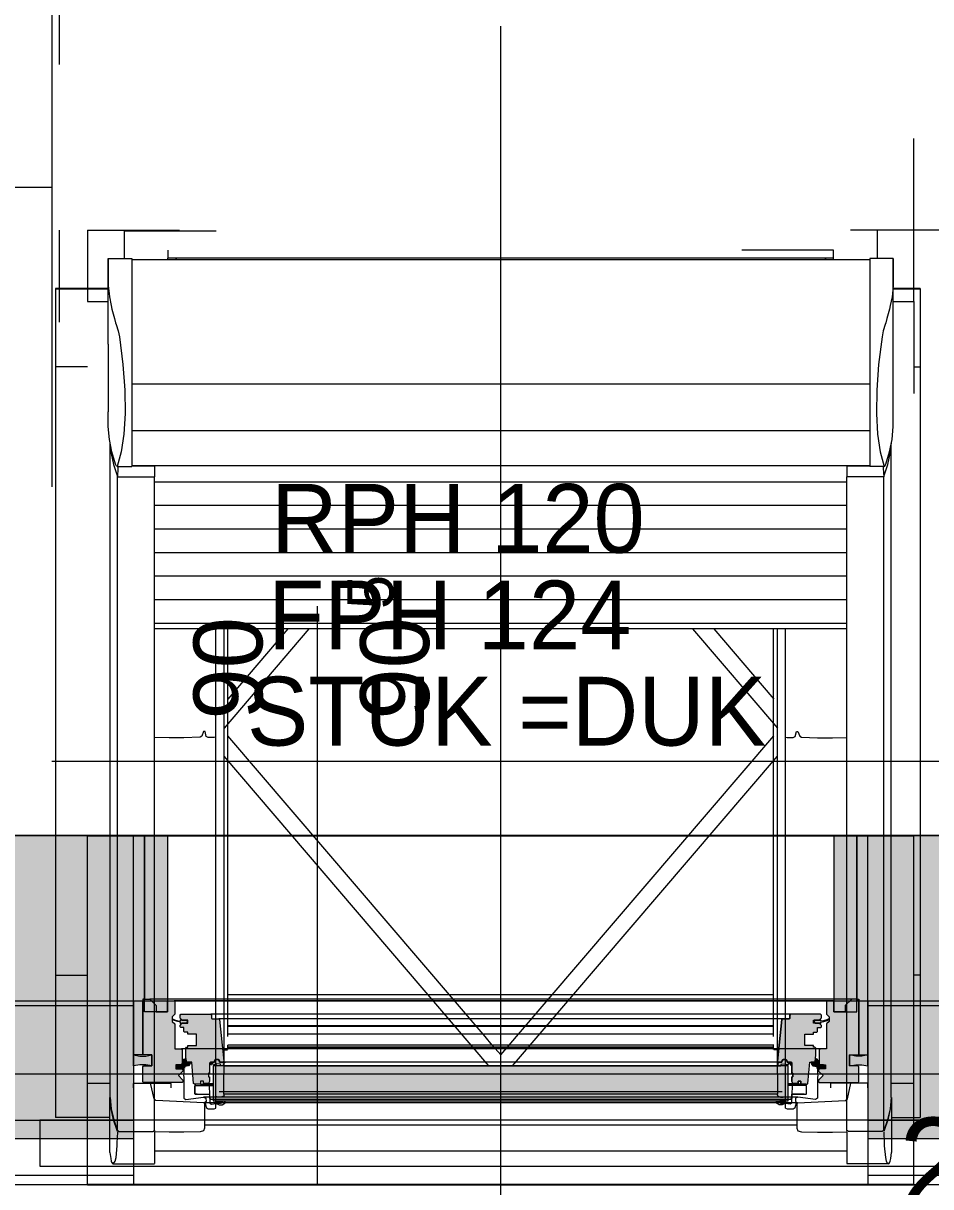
# Model space of a CAD drawing. Header units: metres. Extents: x -4 to 206, y -18 to 45.
# Drawn here: x 38.215 to 39.203, y -11.586 to -10.319 of the extents above; entities that cross this region are included whole.
import ezdxf

# ---------------------------------------------------------------- set-up
doc = ezdxf.new("R2010")
doc.units = ezdxf.units.M
doc.header["$MEASUREMENT"] = 0
for name, pattern in [('Schnittlinie', [0.006, 0.003, -0.0015, 0, -0.0015]), ('Strichlinie eng', [0.002, 0.0015, -0.0005]), ('UNSICHTBAR', [0.4, 0, -0.4])]:
    doc.linetypes.add(name, pattern=pattern)
for name, color, linetype in [('2._1.DG PP STG2_5_110 Wand Aussen', 7, 'Continuous'), ('2._1.DG PP STG2_5_210 Decke', 7, 'Continuous'), ('2._1.DG PP STG2_5_220 Bodenaufbau', 7, 'Continuous'), ('2._1.DG PP STG2_5_220 Bodenaufbau - Außen_ Gefälle', 7, 'Continuous'), ('2._1.DG PP STG2_5_221 Bodenaufbau - Abdichtung', 7, 'Continuous'), ('2._1.DG PP STG2_5_310 Dachkonstruktion massiv', 7, 'Continuous'), ('2._1.DG PP STG2_5_320 Dachstuhl', 7, 'Continuous'), ('2._1.DG PP STG2_5_325 Dachfenster', 7, 'Continuous'), ('2._1.DG PP STG2_5_950 Polierplan Bemaßung', 7, 'Continuous')]:
    doc.layers.add(name, color=color, linetype=linetype)
doc.styles.add('ERSTELLTER_STIL_2', font='')
doc.styles.get('ERSTELLTER_STIL_2').set_extended_font_data('Eurostile')

msp = doc.modelspace()

# ---------------------------------------------------------------- hatches: boundary and pattern name
at = {"layer": '2._1.DG PP STG2_5_110 Wand Aussen', "linetype": 'Continuous', "lineweight": 13, "true_color": 0x3f7f02}
for points in [[(37.465, -11.3837), (38.285, -11.3837), (38.285, -11.2037), (37.465, -11.2037)], [(39.185, -11.2037), (39.185, -11.3837), (40.585, -11.3837), (40.585, -11.2037)]]:
    msp.add_hatch(color=76, dxfattribs=at).paths.add_polyline_path(points)
at = {"layer": '2._1.DG PP STG2_5_110 Wand Aussen', "linetype": 'Continuous', "lineweight": 0, "true_color": 0x373737}
for points in [[(37.465, -11.3887), (38.285, -11.3887), (38.285, -11.3837), (37.465, -11.3837)], [(39.185, -11.3887), (40.585, -11.3887), (40.585, -11.3837), (39.185, -11.3837)]]:
    msp.add_hatch(color=250, dxfattribs=at).paths.add_polyline_path(points)
at = {"layer": '2._1.DG PP STG2_5_110 Wand Aussen', "linetype": 'Continuous', "lineweight": 13, "true_color": 0xff6400}
for points in [[(37.465, -11.3887), (37.465, -11.5137), (38.285, -11.5137), (38.285, -11.3887)], [(39.185, -11.5137), (40.585, -11.5137), (40.585, -11.3887), (39.185, -11.3887)], [(37.465, -11.5137), (37.465, -11.5337), (38.285, -11.5337), (38.285, -11.5137)], [(39.185, -11.5337), (40.585, -11.5337), (40.585, -11.5137), (39.185, -11.5137)]]:
    msp.add_hatch(color=30, dxfattribs=at).paths.add_polyline_path(points)
at = {"layer": '2._1.DG PP STG2_5_325 Dachfenster', "linetype": 'Continuous', "lineweight": 13, "true_color": 0x3f7f02}
for points in [[(38.285, -11.3837), (38.335, -11.3837), (38.335, -11.2037), (38.285, -11.2037)], [(39.135, -11.3837), (39.185, -11.3837), (39.185, -11.2037), (39.135, -11.2037)]]:
    msp.add_hatch(color=76, dxfattribs=at).paths.add_polyline_path(points)
at = {"layer": '2._1.DG PP STG2_5_325 Dachfenster', "linetype": 'Continuous', "lineweight": 13, "true_color": 0xffaa00}
for points in [[(38.3471, -11.3817), (38.3471, -11.2837), (38.3471, -11.2037), (38.335, -11.2037), (38.335, -11.4426), (38.345, -11.4426), (38.345, -11.3817)], [(39.1229, -11.3817), (39.125, -11.3817), (39.125, -11.4426), (39.135, -11.4426), (39.135, -11.2037), (39.1229, -11.2037), (39.1229, -11.2837)]]:
    msp.add_hatch(color=40, dxfattribs=at).paths.add_polyline_path(points)
at = {"layer": '2._1.DG PP STG2_5_325 Dachfenster', "linetype": 'Continuous', "lineweight": 0, "true_color": 0xfde9f1}
for points in [[(38.3721, -11.3957), (38.3721, -11.2837), (38.3721, -11.2037), (38.3471, -11.2037), (38.3471, -11.2837), (38.3471, -11.3957)], [(39.0979, -11.3957), (39.1229, -11.3957), (39.1229, -11.2837), (39.1229, -11.2037), (39.0979, -11.2037), (39.0979, -11.2837)]]:
    msp.add_hatch(color=7, dxfattribs=at).paths.add_polyline_path(points)
at = {"layer": '2._1.DG PP STG2_5_325 Dachfenster', "linetype": 'Continuous', "lineweight": 0, "true_color": 0x373737}
for points in [[(38.285, -11.3837), (38.285, -11.3887), (38.335, -11.3887), (38.335, -11.3837)], [(39.135, -11.3887), (39.185, -11.3887), (39.185, -11.3837), (39.135, -11.3837)]]:
    msp.add_hatch(color=250, dxfattribs=at).paths.add_polyline_path(points)
at = {"layer": '2._1.DG PP STG2_5_325 Dachfenster', "linetype": 'Continuous', "lineweight": 13, "true_color": 0xff6400}
for points in [[(38.285, -11.5137), (38.335, -11.5137), (38.335, -11.3887), (38.285, -11.3887)], [(39.135, -11.5137), (39.185, -11.5137), (39.185, -11.3887), (39.135, -11.3887)], [(38.285, -11.5337), (38.335, -11.5337), (38.335, -11.5137), (38.285, -11.5137)], [(39.135, -11.5337), (39.185, -11.5337), (39.185, -11.5137), (39.135, -11.5137)]]:
    msp.add_hatch(color=30, dxfattribs=at).paths.add_polyline_path(points)
at = {"layer": '2._1.DG PP STG2_5_325 Dachfenster', "linetype": 'Continuous', "lineweight": 0, "true_color": 0xe7d9c5}
for points in [[(38.345, -11.4555), (38.345, -11.4718), (38.3459, -11.4727), (38.3879, -11.4727), (38.3888, -11.4718), (38.3888, -11.4701), (38.3839, -11.4652), (38.3888, -11.4603), (38.3888, -11.4587), (38.3879, -11.4578), (38.3811, -11.4578), (38.3811, -11.4535), (38.3872, -11.4535), (38.3881, -11.4526), (38.3881, -11.437), (38.3872, -11.4361), (38.3801, -11.4361), (38.3801, -11.4088), (38.3771, -11.4062), (38.3771, -11.401), (38.3801, -11.3984), (38.3801, -11.3846), (38.3792, -11.3837), (38.3721, -11.3837), (38.3721, -11.3957), (38.3596, -11.3957), (38.3596, -11.3887), (38.3526, -11.3817), (38.347, -11.3817), (38.345, -11.3837), (38.345, -11.4417), (38.3459, -11.4426), (38.355, -11.4426), (38.355, -11.4546), (38.3459, -11.4546)], [(39.125, -11.4555), (39.1241, -11.4546), (39.115, -11.4546), (39.115, -11.4426), (39.1241, -11.4426), (39.125, -11.4417), (39.125, -11.3837), (39.123, -11.3817), (39.1174, -11.3817), (39.1104, -11.3887), (39.1104, -11.3957), (39.0979, -11.3957), (39.0979, -11.3837), (39.0908, -11.3837), (39.0899, -11.3846), (39.0899, -11.3984), (39.0929, -11.401), (39.0929, -11.4062), (39.0899, -11.4088), (39.0899, -11.4361), (39.0828, -11.4361), (39.0819, -11.437), (39.0819, -11.4526), (39.0828, -11.4535), (39.0889, -11.4535), (39.0889, -11.4578), (39.0821, -11.4578), (39.0812, -11.4587), (39.0812, -11.4603), (39.0861, -11.4652), (39.0812, -11.4701), (39.0812, -11.4718), (39.0821, -11.4727), (39.1241, -11.4727), (39.125, -11.4718)], [(38.3859, -11.4026), (38.3872, -11.4039), (38.3872, -11.4048), (38.3943, -11.4048), (38.3943, -11.408), (38.3872, -11.408), (38.3872, -11.4089), (38.3857, -11.4104), (38.3857, -11.4119), (38.3866, -11.4128), (38.3898, -11.4128), (38.3898, -11.417), (38.3907, -11.4178), (38.3943, -11.4178), (38.3943, -11.4199), (38.4037, -11.4199), (38.4037, -11.4322), (38.3943, -11.4322), (38.3943, -11.4343), (38.3927, -11.4343), (38.3918, -11.4352), (38.3918, -11.4429), (38.3923, -11.4498), (38.3932, -11.4506), (38.3984, -11.4506), (38.4005, -11.4738), (38.4013, -11.4746), (38.4081, -11.4746), (38.4081, -11.4711), (38.4111, -11.4711), (38.4111, -11.4736), (38.4168, -11.4736), (38.4178, -11.4716), (38.4178, -11.4666), (38.4168, -11.4666), (38.4168, -11.4626), (38.4178, -11.4626), (38.4178, -11.4515), (38.4187, -11.4506), (38.4231, -11.4506), (38.4231, -11.4496), (38.4243, -11.4476), (38.4274, -11.4476), (38.4286, -11.4496), (38.4286, -11.4506), (38.4323, -11.4506), (38.4335, -11.4493), (38.4288, -11.4042), (38.4279, -11.4034), (38.4207, -11.4034), (38.4201, -11.4028), (38.4201, -11.3993), (38.4192, -11.3984), (38.3866, -11.3984), (38.3857, -11.3993), (38.3857, -11.4021)], [(39.0841, -11.4026), (39.0843, -11.4021), (39.0843, -11.3993), (39.0834, -11.3984), (39.0508, -11.3984), (39.0499, -11.3993), (39.0499, -11.4028), (39.0493, -11.4034), (39.0421, -11.4034), (39.0412, -11.4042), (39.0365, -11.4493), (39.0377, -11.4506), (39.0414, -11.4506), (39.0414, -11.4496), (39.0426, -11.4476), (39.0457, -11.4476), (39.0469, -11.4496), (39.0469, -11.4506), (39.0513, -11.4506), (39.0522, -11.4515), (39.0522, -11.4626), (39.0532, -11.4626), (39.0532, -11.4666), (39.0522, -11.4666), (39.0522, -11.4716), (39.0532, -11.4736), (39.0589, -11.4736), (39.0589, -11.4711), (39.0619, -11.4711), (39.0619, -11.4746), (39.0687, -11.4746), (39.0695, -11.4738), (39.0716, -11.4506), (39.0768, -11.4506), (39.0777, -11.4498), (39.0782, -11.4429), (39.0782, -11.4352), (39.0773, -11.4343), (39.0757, -11.4343), (39.0757, -11.4322), (39.0663, -11.4322), (39.0663, -11.4199), (39.0757, -11.4199), (39.0757, -11.4178), (39.0793, -11.4178), (39.0802, -11.417), (39.0802, -11.4128), (39.0834, -11.4128), (39.0843, -11.4119), (39.0843, -11.4104), (39.0828, -11.4089), (39.0828, -11.408), (39.0757, -11.408), (39.0757, -11.4048), (39.0828, -11.4048), (39.0828, -11.4039)]]:
    msp.add_hatch(color=254, dxfattribs=at).paths.add_polyline_path(points)
at = {"layer": '2._1.DG PP STG2_5_325 Dachfenster', "linetype": 'Continuous', "lineweight": 0, "true_color": 0xfed4e5}
for points in [[(38.3872, -11.4048), (38.3872, -11.4042), (38.3861, -11.4044), (38.3861, -11.406), (38.3832, -11.4055), (38.3796, -11.4044), (38.3776, -11.4033), (38.3771, -11.4034), (38.3794, -11.405), (38.3831, -11.4062), (38.3861, -11.4068), (38.3861, -11.4084), (38.3872, -11.4086), (38.3872, -11.408), (38.3926, -11.408), (38.3939, -11.4056), (38.3935, -11.4048)], [(39.0828, -11.4048), (39.0765, -11.4048), (39.0761, -11.4056), (39.0774, -11.408), (39.0828, -11.408), (39.0828, -11.4086), (39.0839, -11.4084), (39.0839, -11.4068), (39.0869, -11.4062), (39.0906, -11.405), (39.0927, -11.4037), (39.0924, -11.4033), (39.0904, -11.4044), (39.0868, -11.4055), (39.0839, -11.406), (39.0839, -11.4044), (39.0828, -11.4042)], [(38.335, -11.4426), (38.335, -11.4546), (38.3417, -11.4533), (38.3484, -11.4533), (38.355, -11.4546), (38.355, -11.4426), (38.3484, -11.4439), (38.3417, -11.4439)], [(39.135, -11.4426), (39.1284, -11.4439), (39.1217, -11.4439), (39.115, -11.4426), (39.115, -11.4546), (39.1217, -11.4533), (39.1284, -11.4533), (39.135, -11.4546)], [(38.3969, -11.4506), (38.3932, -11.4506), (38.3923, -11.4498), (38.3921, -11.4464), (38.3902, -11.4474), (38.3888, -11.4494), (38.3881, -11.4519), (38.3881, -11.4526), (38.3872, -11.4535), (38.3832, -11.4535), (38.3817, -11.4561), (38.3822, -11.4569), (38.3905, -11.4569), (38.3905, -11.4558), (38.3911, -11.4553), (38.3928, -11.455), (38.3949, -11.4544), (38.3964, -11.4528)], [(38.4188, -11.4536), (38.4204, -11.4517), (38.4209, -11.4517), (38.4224, -11.4546), (38.4232, -11.4528), (38.4242, -11.4546), (38.4251, -11.4524), (38.4296, -11.4523), (38.4296, -11.4532), (38.4295, -11.4537), (38.4295, -11.4545), (38.433, -11.4546), (38.4332, -11.454), (38.4331, -11.4532), (38.4328, -11.4525), (38.4328, -11.4517), (38.4342, -11.4514), (38.4343, -11.4507), (38.434, -11.4503), (38.4323, -11.4506), (38.4286, -11.4506), (38.4286, -11.4496), (38.4274, -11.4476), (38.4243, -11.4476), (38.4231, -11.4496), (38.4231, -11.4506), (38.4203, -11.4506), (38.4183, -11.4533)], [(39.0512, -11.4536), (39.0517, -11.4535), (39.05, -11.4508), (39.0469, -11.4506), (39.0469, -11.4496), (39.0457, -11.4476), (39.0426, -11.4476), (39.0414, -11.4496), (39.0414, -11.4506), (39.0377, -11.4506), (39.036, -11.4503), (39.0357, -11.4513), (39.037, -11.4516), (39.0372, -11.4525), (39.0369, -11.4532), (39.0368, -11.454), (39.0369, -11.4545), (39.0403, -11.4546), (39.0405, -11.4537), (39.0404, -11.4532), (39.0402, -11.4527), (39.0446, -11.4523), (39.0458, -11.4546), (39.0464, -11.4528), (39.0476, -11.4546), (39.0491, -11.4517), (39.0496, -11.4517)], [(39.0731, -11.4506), (39.0736, -11.4528), (39.0751, -11.4544), (39.0772, -11.455), (39.0789, -11.4553), (39.0795, -11.4558), (39.0795, -11.4569), (39.0878, -11.4569), (39.0883, -11.4561), (39.0868, -11.4535), (39.0828, -11.4535), (39.0819, -11.4526), (39.0819, -11.4519), (39.0812, -11.4494), (39.0798, -11.4474), (39.0779, -11.4464), (39.0777, -11.4498), (39.0768, -11.4506)], [(38.4306, -11.4944), (38.4308, -11.4925), (38.4252, -11.4925), (38.4253, -11.4944), (38.4262, -11.4955), (38.428, -11.496), (38.4297, -11.4955)], [(39.0394, -11.4944), (39.0403, -11.4955), (39.042, -11.496), (39.0438, -11.4955), (39.0447, -11.4944), (39.0448, -11.4925), (39.0392, -11.4925)]]:
    msp.add_hatch(color=254, dxfattribs=at).paths.add_polyline_path(points)
at = {"layer": '2._1.DG PP STG2_5_325 Dachfenster', "linetype": 'Continuous', "lineweight": 13}
msp.add_hatch(color=4, dxfattribs=at).paths.add_polyline_path([(39.0483, -11.4545), (38.4217, -11.4545), (38.4217, -11.4925), (39.0483, -11.4925)])

# ---------------------------------------------------------------- linework, layer by layer
at = {"layer": '2._1.DG PP STG2_5_110 Wand Aussen', "color": 7, "linetype": 'Continuous', "lineweight": 13, "ltscale": 1000}
for p, q in [((38.535, -10.9537), (38.535, -11.5837)), ((37.465, -11.3887), (38.285, -11.3887)), ((38.285, -11.3887), (38.285, -11.3837)), ((38.285, -11.3887), (38.285, -11.3837)), ((38.285, -11.5137), (38.285, -11.3887)), ((38.285, -11.5137), (38.285, -11.3887)), ((39.185, -11.3887), (39.185, -11.3837)), ((39.185, -11.3887), (39.185, -11.3837)), ((39.185, -11.3887), (40.585, -11.3887)), ((39.185, -11.5137), (39.185, -11.3887)), ((39.185, -11.5137), (39.185, -11.3887)), ((38.285, -11.5337), (38.285, -11.5137)), ((38.285, -11.5337), (38.285, -11.5137)), ((39.185, -11.5337), (39.185, -11.5137)), ((39.185, -11.5337), (39.185, -11.5137)), ((37.465, -11.5337), (38.285, -11.5337)), ((38.285, -11.5737), (38.285, -11.5337)), ((38.285, -11.5737), (38.285, -11.5337)), ((39.185, -11.5337), (40.585, -11.5337)), ((39.185, -11.5737), (39.185, -11.5337)), ((39.185, -11.5737), (39.185, -11.5337)), ((37.465, -11.5737), (38.285, -11.5737)), ((38.285, -11.5837), (38.285, -11.5737)), ((38.285, -11.5837), (38.285, -11.5737)), ((39.185, -11.5737), (40.585, -11.5737)), ((39.185, -11.5837), (39.185, -11.5737)), ((39.185, -11.5837), (39.185, -11.5737))]:
    msp.add_line(p, q, dxfattribs=at)
at = {"layer": '2._1.DG PP STG2_5_110 Wand Aussen', "color": 7, "linetype": 'Continuous', "lineweight": 18, "ltscale": 1000}
for p, q in [((38.285, -11.3837), (38.285, -11.2037)), ((38.285, -11.3837), (38.285, -11.2037)), ((39.185, -11.3837), (39.185, -11.2037)), ((39.185, -11.3837), (39.185, -11.2037)), ((37.465, -11.3837), (38.285, -11.3837)), ((39.185, -11.3837), (40.585, -11.3837))]:
    msp.add_line(p, q, dxfattribs=at)
at = {"layer": '2._1.DG PP STG2_5_110 Wand Aussen', "color": 7, "linetype": 'Continuous', "lineweight": 25, "ltscale": 1000}
for p, q in [((38.285, -11.2037), (39.185, -11.2037)), ((38.285, -11.5837), (39.185, -11.5837))]:
    msp.add_line(p, q, dxfattribs=at)
at = {"layer": '2._1.DG PP STG2_5_110 Wand Aussen', "color": 1, "linetype": 'Strichlinie eng', "lineweight": 0, "ltscale": 1000}
for p, q in [((37.465, -11.5137), (38.285, -11.5137)), ((39.185, -11.5137), (40.585, -11.5137))]:
    msp.add_line(p, q, dxfattribs=at)
at = {"layer": '2._1.DG PP STG2_5_110 Wand Aussen', "color": 7, "linetype": 'Continuous', "lineweight": 18, "ltscale": 1000, "flags": 128}
for points in [[(38.285, -11.2037), (37.465, -11.2037)], [(40.585, -11.2037), (39.185, -11.2037)]]:
    msp.add_lwpolyline(points, dxfattribs=at)
at = {"layer": '2._1.DG PP STG2_5_110 Wand Aussen', "color": 7, "linetype": 'Continuous', "lineweight": 13, "ltscale": 1000, "flags": 128}
msp.add_lwpolyline([(38.233, -11.5137), (38.233, -11.5637), (39.233, -11.5637), (39.233, -11.5137)], close=True, dxfattribs=at)
for points in [[(37.465, -11.5837), (38.285, -11.5837)], [(39.185, -11.5837), (40.585, -11.5837)]]:
    msp.add_lwpolyline(points, dxfattribs=at)
at = {"layer": '2._1.DG PP STG2_5_210 Decke', "color": 7, "linetype": 'Continuous', "lineweight": 13, "ltscale": 1000, "true_color": 0xf4f4f4, "flags": 128}
for points in [[(33.485, -1.9936), (33.4967, -11.3837), (42.835, -11.3837), (42.835, -10.8837), (45.685, -10.8837), (45.685, -9.9837), (52.0258, -9.9837), (52.06, -1.993), (52.0632, -1.4987), (45.765, -1.4987), (45.765, -3.9237), (43.155, -3.9237), (43.155, -5.8737), (41.175, -5.8737), (41.175, -3.9237), (38.605, -3.9237), (38.605, -1.4987), (33.485, -1.4987)], [(33.7568, -11.4636), (33.759, -13.2537), (37.385, -13.2537), (37.385, -12.6087), (42.5891, -12.6087), (42.885, -12.5662), (42.885, -11.7587), (48.205, -11.7587), (48.205, -11.1337), (51.7609, -11.1337), (51.7654, -10.0637), (45.765, -10.0637), (45.765, -10.9637), (42.915, -10.9637), (42.915, -11.4636)]]:
    msp.add_lwpolyline(points, close=True, dxfattribs=at)
at = {"layer": '2._1.DG PP STG2_5_220 Bodenaufbau', "color": 7, "linetype": 'Continuous', "lineweight": 13, "ltscale": 1000, "true_color": 0xf4f4f4, "flags": 128}
msp.add_lwpolyline([(38.425, -1.6787), (33.6646, -1.6787), (33.6765, -11.2037), (42.655, -11.2037), (42.655, -10.7037), (45.505, -10.7037), (45.505, -9.8037), (51.8466, -9.8037), (51.8814, -1.6787), (45.945, -1.6787), (45.945, -4.1037), (43.335, -4.1037), (43.335, -6.0537), (40.995, -6.0537), (40.995, -4.1037), (38.425, -4.1037)], close=True, dxfattribs=at)
at = {"layer": '2._1.DG PP STG2_5_220 Bodenaufbau - Außen_ Gefälle', "color": 7, "linetype": 'Continuous', "lineweight": 13, "ltscale": 1000, "true_color": 0xf4f4f4, "flags": 128}
for points in [[(33.7568, -11.4637), (33.759, -13.2137), (37.345, -13.2137), (37.345, -12.5687), (39.935, -12.5687), (39.935, -12.5987), (42.3187, -12.5987), (42.875, -12.5188), (42.875, -11.7487), (45.815, -11.7487), (48.195, -11.7487), (48.195, -11.1237), (51.7609, -11.1237), (51.7654, -10.0637), (45.765, -10.0637), (45.765, -10.9637), (42.915, -10.9637), (42.915, -11.4637)], [(33.759, -13.2437), (37.145, -13.2437), (37.145, -12.5987), (39.935, -12.5987), (42.389, -12.5987), (42.875, -12.5289), (42.875, -11.7487), (45.815, -11.7487), (48.195, -11.7487), (48.195, -11.1237), (51.7609, -11.1237), (51.7654, -10.0637), (45.765, -10.0637), (45.765, -10.9637), (42.915, -10.9637), (42.915, -11.4636), (33.7568, -11.4636)]]:
    msp.add_lwpolyline(points, close=True, dxfattribs=at)
at = {"layer": '2._1.DG PP STG2_5_221 Bodenaufbau - Abdichtung', "color": 171, "linetype": 'Schnittlinie', "lineweight": 13, "ltscale": 1000, "true_color": 0x6c6cff, "flags": 128}
msp.add_lwpolyline([(37.1761, -11.3837), (39.81, -11.3837)], dxfattribs=at)
at = {"layer": '2._1.DG PP STG2_5_310 Dachkonstruktion massiv', "color": 8, "linetype": 'Schnittlinie', "lineweight": 13, "ltscale": 1000}
for p, q in [((37.335, -10.4974), (38.2459, -10.4974)), ((39.2241, -11.1231), (38.2459, -11.1231))]:
    msp.add_line(p, q, dxfattribs=at)
at = {"layer": '2._1.DG PP STG2_5_310 Dachkonstruktion massiv', "color": 8, "linetype": 'Schnittlinie', "lineweight": 13, "ltscale": 1000, "flags": 128}
msp.add_lwpolyline([(39.2241, -11.2037), (39.2241, -10.0029), (38.2459, -10.0029), (38.2459, -11.2037)], dxfattribs=at)
at = {"layer": '2._1.DG PP STG2_5_310 Dachkonstruktion massiv', "color": 8, "linetype": 'UNSICHTBAR', "lineweight": 13, "ltscale": 1000, "flags": 128}
for points in [[(38.254, -10.2637), (38.254, -11.3839)], [(38.254, -11.3839), (37.155, -11.3839)]]:
    msp.add_lwpolyline(points, dxfattribs=at)
at = {"layer": '2._1.DG PP STG2_5_320 Dachstuhl', "color": 8, "linetype": 'UNSICHTBAR', "lineweight": 13, "ltscale": 1000, "flags": 128}
for points in [[(39.216, -10.5442), (38.254, -10.5442)], [(38.254, -10.5442), (38.254, -11.3839)], [(38.254, -11.3839), (37.155, -11.3839)]]:
    msp.add_lwpolyline(points, dxfattribs=at)
at = {"layer": '2._1.DG PP STG2_5_325 Dachfenster', "color": 7, "linetype": 'Continuous', "lineweight": 13, "ltscale": 1000}
for p, q in [((38.735, -12.394), (38.735, -10.322)), ((38.735, -11.985), (38.735, -11.2037)), ((38.285, -11.3887), (38.335, -11.3887)), ((39.135, -11.3887), (39.185, -11.3887)), ((38.3838, -11.4569), (38.3886, -11.4569)), ((38.3886, -11.4569), (38.3898, -11.458)), ((39.0814, -11.4569), (39.0802, -11.458)), ((39.0862, -11.4569), (39.0814, -11.4569)), ((38.3898, -11.4635), (38.3895, -11.4652)), ((38.3895, -11.4652), (38.3898, -11.4669)), ((38.3898, -11.458), (38.3898, -11.4635)), ((38.3898, -11.4669), (38.3898, -11.4896)), ((39.0802, -11.458), (39.0802, -11.4635)), ((39.0802, -11.4635), (39.0805, -11.4652)), ((39.0805, -11.4652), (39.0802, -11.4669)), ((39.0802, -11.4669), (39.0802, -11.4896)), ((38.335, -11.4738), (38.3354, -11.4734)), ((38.335, -11.4783), (38.335, -11.4738)), ((38.3354, -11.4734), (38.3752, -11.4734)), ((38.3573, -11.4906), (38.3535, -11.4734)), ((38.3752, -11.4734), (38.3757, -11.4738)), ((38.3757, -11.4738), (38.3757, -11.4783)), ((38.4017, -11.4764), (38.4023, -11.4758)), ((38.4017, -11.485), (38.4017, -11.4764)), ((38.4023, -11.4758), (38.4167, -11.4758)), ((38.4167, -11.4758), (38.4174, -11.4764)), ((38.4174, -11.4764), (38.4182, -11.495)), ((39.0526, -11.4764), (39.0518, -11.495)), ((39.0533, -11.4758), (39.0526, -11.4764)), ((39.0677, -11.4758), (39.0533, -11.4758)), ((39.0683, -11.4764), (39.0677, -11.4758)), ((39.0683, -11.485), (39.0683, -11.4764)), ((39.0948, -11.4734), (39.0943, -11.4738)), ((39.0943, -11.4738), (39.0943, -11.4783)), ((39.1346, -11.4734), (39.0948, -11.4734)), ((39.1127, -11.4906), (39.1165, -11.4734)), ((39.135, -11.4738), (39.1346, -11.4734)), ((39.135, -11.4783), (39.135, -11.4738)), ((38.3594, -11.4924), (38.3573, -11.4906)), ((38.4116, -11.4947), (38.3594, -11.4924)), ((38.3898, -11.4896), (38.3919, -11.4913)), ((38.3919, -11.4913), (38.4113, -11.4886)), ((38.4021, -11.4854), (38.4017, -11.485)), ((38.4045, -11.4854), (38.4021, -11.4854)), ((38.4113, -11.4886), (38.4138, -11.4897)), ((38.414, -11.4934), (38.4116, -11.4947)), ((38.4138, -11.4897), (38.414, -11.4934)), ((38.4182, -11.495), (38.4198, -11.4962)), ((38.4198, -11.4962), (38.4247, -11.4954)), ((38.4247, -11.4954), (38.4251, -11.4954)), ((38.4251, -11.4954), (38.4284, -11.497)), ((38.4326, -11.4931), (38.4308, -11.4943)), ((38.4315, -11.4969), (38.4343, -11.4953)), ((38.434, -11.493), (38.4326, -11.4931)), ((38.4348, -11.4941), (38.434, -11.493)), ((38.4343, -11.4953), (38.4348, -11.4941)), ((39.0352, -11.4941), (39.036, -11.493)), ((39.0357, -11.4953), (39.0352, -11.4941)), ((39.0385, -11.4969), (39.0357, -11.4953)), ((39.036, -11.493), (39.0374, -11.4931)), ((39.0374, -11.4931), (39.0392, -11.4943)), ((39.0449, -11.4954), (39.0416, -11.497)), ((39.0453, -11.4954), (39.0449, -11.4954)), ((39.0502, -11.4962), (39.0453, -11.4954)), ((39.0518, -11.495), (39.0502, -11.4962)), ((39.0562, -11.4897), (39.056, -11.4934)), ((39.056, -11.4934), (39.0584, -11.4947)), ((39.0587, -11.4886), (39.0562, -11.4897)), ((39.0584, -11.4947), (39.1106, -11.4924)), ((39.0781, -11.4913), (39.0587, -11.4886)), ((39.0655, -11.4854), (39.0679, -11.4854)), ((39.0679, -11.4854), (39.0683, -11.485)), ((39.0802, -11.4896), (39.0781, -11.4913)), ((39.1106, -11.4924), (39.1127, -11.4906)), ((38.4284, -11.497), (38.4315, -11.4969)), ((39.0416, -11.497), (39.0385, -11.4969)), ((38.285, -11.5337), (38.335, -11.5337)), ((39.135, -11.5337), (39.185, -11.5337)), ((38.285, -11.5737), (38.335, -11.5737)), ((39.135, -11.5737), (39.185, -11.5737))]:
    msp.add_line(p, q, dxfattribs=at)
at = {"layer": '2._1.DG PP STG2_5_325 Dachfenster', "color": 7, "linetype": 'Continuous', "lineweight": 18, "ltscale": 1000}
for p, q in [((38.335, -11.2037), (38.3721, -11.2037)), ((38.335, -11.3837), (38.335, -11.2037)), ((39.135, -11.2037), (39.0979, -11.2037)), ((39.135, -11.3837), (39.135, -11.2037)), ((38.285, -11.3837), (38.335, -11.3837)), ((38.335, -11.3837), (38.335, -11.5837)), ((39.1174, -11.3817), (38.3526, -11.3817)), ((39.0908, -11.3837), (38.3792, -11.3837)), ((39.135, -11.3837), (39.185, -11.3837)), ((39.135, -11.3837), (39.135, -11.5837)), ((39.0508, -11.3984), (38.4192, -11.3984)), ((39.0421, -11.4034), (38.4279, -11.4034)), ((39.0828, -11.4361), (38.3872, -11.4361)), ((38.434, -11.4503), (39.036, -11.4503)), ((38.4081, -11.4746), (38.4217, -11.4746)), ((38.4167, -11.4758), (38.4217, -11.4758)), ((38.4168, -11.4736), (38.4217, -11.4736)), ((39.0416, -11.4828), (38.4284, -11.4828)), ((39.0483, -11.4736), (39.0532, -11.4736)), ((39.0619, -11.4746), (39.0483, -11.4746)), ((39.0533, -11.4758), (39.0483, -11.4758)), ((38.4045, -11.4854), (38.4177, -11.4854)), ((39.0587, -11.4886), (38.4113, -11.4886)), ((39.0584, -11.4947), (38.4116, -11.4947)), ((38.4221, -11.4907), (39.0479, -11.4907)), ((39.0655, -11.4854), (39.0523, -11.4854))]:
    msp.add_line(p, q, dxfattribs=at)
at = {"layer": '2._1.DG PP STG2_5_325 Dachfenster', "color": 1, "linetype": 'Strichlinie eng', "lineweight": 0, "ltscale": 1000}
for p, q in [((38.285, -11.5137), (38.335, -11.5137)), ((39.135, -11.5137), (39.185, -11.5137))]:
    msp.add_line(p, q, dxfattribs=at)
at = {"layer": '2._1.DG PP STG2_5_325 Dachfenster', "color": 255, "linetype": 'UNSICHTBAR', "lineweight": 13, "ltscale": 1000, "flags": 128}
for points in [[(38.285, -10.2048), (38.285, -10.5442)], [(39.185, -10.5442), (39.185, -10.2048)], [(38.285, -10.5442), (39.185, -10.5442)], [(38.285, -10.5442), (38.285, -10.622)], [(38.325, -10.5749), (38.325, -10.5449)], [(38.325, -10.5449), (39.145, -10.5449)], [(39.145, -10.5449), (39.145, -10.5749)], [(39.185, -10.622), (39.185, -10.5442)], [(38.3723, -10.5661), (38.3723, -10.5744)], [(39.0977, -10.5661), (38.3723, -10.5661)], [(39.0977, -10.5744), (39.0977, -10.5661)], [(38.285, -11.4737), (38.285, -10.622)], [(38.285, -10.622), (38.3074, -10.622)], [(39.1627, -10.622), (39.185, -10.622)], [(39.185, -10.622), (39.185, -11.4737)], [(38.3095, -11.4737), (38.285, -11.4737)], [(39.185, -11.4737), (39.1605, -11.4737)]]:
    msp.add_lwpolyline(points, dxfattribs=at)
at = {"layer": '2._1.DG PP STG2_5_325 Dachfenster', "color": 253, "linetype": 'Schnittlinie', "lineweight": 13, "ltscale": 1000, "true_color": 0x9f9f9f, "flags": 128}
for points in [[(38.3074, -10.5749), (38.3074, -10.5823), (38.3074, -10.591), (38.3074, -10.6013), (38.3074, -10.6045), (38.3084, -10.6132), (38.3087, -10.6167), (38.3106, -10.6263), (38.3113, -10.6301), (38.3143, -10.6404), (38.3154, -10.6451), (38.3162, -10.647), (38.3183, -10.6539), (38.3196, -10.6605), (38.3233, -10.6906), (38.3254, -10.7184), (38.3258, -10.7438), (38.3246, -10.7663), (38.3217, -10.7857), (38.3172, -10.8017)], [(38.3074, -10.577), (38.3074, -10.5749)], [(38.3074, -10.5749), (38.333, -10.5749)], [(38.3074, -10.6685), (38.3074, -10.577)], [(38.333, -10.5749), (38.333, -10.5823), (38.333, -10.591), (38.333, -10.6013), (38.333, -10.6132), (38.333, -10.6263), (38.333, -10.6404), (38.333, -10.647), (38.333, -10.6539), (38.333, -10.6605), (38.333, -10.6906), (38.333, -10.7184), (38.333, -10.7438), (38.333, -10.7663), (38.333, -10.7857), (38.333, -10.8017)], [(38.333, -10.5761), (39.137, -10.5761)], [(38.3723, -10.5744), (39.0977, -10.5744)], [(38.3723, -10.5761), (38.3723, -10.5746)], [(38.3806, -10.5746), (38.3814, -10.5751)], [(38.3814, -10.5751), (38.3816, -10.5761)], [(39.0886, -10.5751), (39.0884, -10.5761)], [(39.0886, -10.5751), (39.0894, -10.5746)], [(39.0977, -10.5761), (39.0977, -10.5746)], [(39.137, -10.5749), (39.137, -10.5823), (39.137, -10.591), (39.137, -10.6013), (39.137, -10.6132), (39.137, -10.6263), (39.137, -10.6404), (39.137, -10.647), (39.137, -10.6539), (39.137, -10.6605), (39.137, -10.6906), (39.137, -10.7184), (39.137, -10.7438), (39.137, -10.7663), (39.137, -10.7857), (39.137, -10.8017)], [(39.1627, -10.5749), (39.137, -10.5749)], [(39.1627, -10.5749), (39.1627, -10.5823), (39.1626, -10.591), (39.1626, -10.6013), (39.1626, -10.6045), (39.1617, -10.6132), (39.1613, -10.6167), (39.1594, -10.6263), (39.1587, -10.6301), (39.1557, -10.6404), (39.1546, -10.6451), (39.1539, -10.647), (39.1518, -10.6539), (39.1505, -10.6605), (39.1467, -10.6906), (39.1446, -10.7184), (39.1442, -10.7438), (39.1455, -10.7663), (39.1484, -10.7857), (39.1529, -10.8017)], [(39.1627, -10.577), (39.1627, -10.5749)], [(39.1627, -10.6685), (39.1627, -10.577)], [(38.2499, -10.6076), (38.2499, -10.6083)], [(38.3074, -10.6076), (38.285, -10.6076), (38.2499, -10.6076)], [(38.2499, -10.6083), (38.2499, -10.6932)], [(38.3074, -10.6083), (38.285, -10.6083), (38.2499, -10.6083)], [(39.1919, -10.6076), (39.185, -10.6076), (39.1627, -10.6076)], [(39.1919, -10.6083), (39.185, -10.6083), (39.1627, -10.6083)], [(39.1919, -10.6076), (39.1919, -10.6083)], [(39.1919, -10.6083), (39.1919, -10.6932)], [(38.3074, -10.6685), (38.3074, -10.7422)], [(39.1626, -10.7422), (39.1627, -10.6685)], [(38.2499, -10.6932), (38.2499, -11.3558)], [(38.285, -10.6932), (38.2499, -10.6932)], [(39.185, -10.6932), (39.1919, -10.6932)], [(39.1919, -10.6932), (39.1919, -11.3558)], [(38.333, -10.7114), (39.137, -10.7114)], [(38.3074, -10.7568), (38.3074, -10.7422)], [(39.1626, -10.7568), (39.1626, -10.7422)], [(38.3165, -10.8014), (38.3154, -10.7992), (38.3113, -10.7857), (38.3087, -10.7721), (38.3074, -10.7582), (38.3074, -10.7568)], [(39.1535, -10.8014), (39.1546, -10.7992), (39.1587, -10.7857), (39.1613, -10.7721), (39.1626, -10.7582), (39.1626, -10.7568)], [(38.333, -10.7623), (39.137, -10.7623)], [(38.3093, -10.7754), (38.3106, -10.7876), (38.3133, -10.7996), (38.3173, -10.8115), (38.3178, -10.8127)], [(38.3095, -11.489), (38.3095, -10.7773)], [(39.1523, -10.8127), (39.1527, -10.8115), (39.1567, -10.7996), (39.1594, -10.7876), (39.1607, -10.7754)], [(39.1605, -11.489), (39.1605, -10.7773)], [(38.3165, -10.8014), (38.3172, -10.8017)], [(38.3172, -10.8017), (38.333, -10.8017)], [(38.3179, -10.8127), (38.3182, -10.8035), (38.3182, -10.8017)], [(38.333, -10.8005), (39.137, -10.8005)], [(38.333, -10.8008), (38.3578, -10.8008)], [(38.3578, -10.8008), (38.3578, -10.8035), (38.3578, -10.8127)], [(39.1122, -10.8008), (39.1122, -10.8035), (39.1122, -10.8127)], [(39.1122, -10.8008), (39.137, -10.8008)], [(39.1529, -10.8017), (39.137, -10.8017)], [(39.1518, -10.8017), (39.1518, -10.8035), (39.1522, -10.8127)], [(39.1529, -10.8017), (39.1535, -10.8014)], [(38.3175, -11.5251), (38.3175, -10.812)], [(38.3179, -10.8127), (38.3578, -10.8127)], [(38.3578, -11.5248), (38.3578, -10.8127)], [(39.1122, -10.8185), (38.3578, -10.8185)], [(39.1122, -11.5248), (39.1122, -10.8127)], [(39.1522, -10.8127), (39.1122, -10.8127)], [(39.1525, -11.5251), (39.1525, -10.812)], [(39.1122, -10.8442), (38.3578, -10.8442)], [(39.1122, -10.8699), (38.3578, -10.8699)], [(39.1122, -10.8955), (38.3578, -10.8955)], [(39.1122, -10.9212), (38.3578, -10.9212)], [(39.1122, -10.9469), (38.3578, -10.9469)], [(39.1122, -10.9726), (38.3578, -10.9726)], [(39.1122, -10.9785), (38.3578, -10.9785)], [(38.4248, -11.5008), (38.4248, -11.0964), (38.4248, -10.9785)], [(38.4336, -11.4633), (38.4336, -10.9785)], [(38.526, -10.9785), (38.4336, -11.0866)], [(38.503, -10.9785), (38.4376, -11.055)], [(38.4377, -11.4224), (38.4377, -10.9785)], [(38.9441, -10.9785), (39.0364, -11.0866)], [(38.967, -10.9785), (39.0325, -11.055)], [(39.0323, -11.4224), (39.0323, -10.9785)], [(39.0364, -11.4633), (39.0364, -10.9785)], [(39.0452, -11.5008), (39.0452, -11.0964), (39.0452, -10.9785)], [(38.4075, -11.0966), (38.3899, -11.0972), (38.3737, -11.0972), (38.3578, -11.0967)], [(38.4093, -11.0955), (38.4075, -11.0966)], [(38.4113, -11.0904), (38.4093, -11.0955)], [(38.4121, -11.0902), (38.4113, -11.0904)], [(38.4129, -11.0904), (38.4121, -11.0902)], [(38.4142, -11.0956), (38.4129, -11.0904)], [(38.4163, -11.0969), (38.4142, -11.0956)], [(38.4248, -11.0964), (38.4229, -11.0969), (38.4163, -11.0969)], [(38.735, -11.4427), (38.7258, -11.4319), (38.7179, -11.4227), (38.4376, -11.095)], [(38.735, -11.4427), (38.7443, -11.4319), (38.7521, -11.4227), (39.0325, -11.095)], [(39.0452, -11.0964), (39.0471, -11.0969), (39.0537, -11.0969)], [(39.0537, -11.0969), (39.0558, -11.0956)], [(39.0558, -11.0956), (39.0571, -11.0904)], [(39.0571, -11.0904), (39.0579, -11.0902)], [(39.0579, -11.0902), (39.0587, -11.0904)], [(39.0587, -11.0904), (39.0607, -11.0955)], [(39.0607, -11.0955), (39.0625, -11.0966)], [(39.0625, -11.0966), (39.0801, -11.0972), (39.0963, -11.0972), (39.1122, -11.0967)], [(38.7222, -11.4546), (38.4336, -11.1172)], [(38.7478, -11.4546), (39.0364, -11.1172)], [(38.2499, -11.3558), (38.285, -11.3558)], [(38.2499, -11.3558), (38.2499, -11.5108)], [(39.1919, -11.3558), (39.185, -11.3558)], [(39.1919, -11.3558), (39.1919, -11.5108)], [(39.0323, -11.3773), (38.4377, -11.3773)], [(39.0323, -11.411), (38.4377, -11.411)], [(39.0323, -11.4118), (38.4377, -11.4118)], [(39.0325, -11.4319), (38.4376, -11.4319)], [(39.0323, -11.4199), (38.4377, -11.4199)], [(38.4377, -11.4366), (38.4377, -11.4319)], [(39.0323, -11.4366), (39.0323, -11.4319)], [(38.4336, -11.4369), (38.4375, -11.4369)], [(39.0323, -11.4341), (38.4377, -11.4341)], [(39.0323, -11.4358), (38.4377, -11.4358)], [(39.0364, -11.4369), (39.0325, -11.4369)], [(39.0364, -11.4546), (38.4336, -11.4546)], [(39.0364, -11.4547), (38.4336, -11.4547)], [(38.4335, -11.4852), (38.4335, -11.4746), (38.4335, -11.4703), (38.4335, -11.4653), (38.4335, -11.4644), (38.4335, -11.4636)], [(39.0365, -11.4636), (39.0365, -11.4644), (39.0365, -11.4653), (39.0365, -11.4703), (39.0365, -11.4746), (39.0365, -11.4852)], [(38.3178, -11.5262), (38.3173, -11.5251), (38.3133, -11.5132), (38.3106, -11.5012), (38.3093, -11.489)], [(38.3093, -11.549), (38.3093, -11.489)], [(38.3095, -11.489), (38.3108, -11.5012), (38.3135, -11.5132), (38.3175, -11.5251)], [(38.4114, -11.4947), (38.4121, -11.4946)], [(38.4121, -11.4946), (38.4129, -11.4948)], [(38.4123, -11.4946), (38.4123, -11.5225)], [(38.4129, -11.4948), (38.4142, -11.5)], [(38.4272, -11.4886), (38.4248, -11.4878)], [(38.4303, -11.4886), (38.4272, -11.4886)], [(38.4331, -11.4874), (38.4303, -11.4886)], [(38.4336, -11.4866), (38.4331, -11.4874)], [(39.0365, -11.4854), (38.4335, -11.4854)], [(38.4336, -11.4866), (38.4336, -11.4854)], [(39.0364, -11.4866), (39.0364, -11.4854)], [(39.0364, -11.4866), (39.0369, -11.4874)], [(39.0369, -11.4874), (39.0397, -11.4886)], [(39.0397, -11.4886), (39.0428, -11.4886)], [(39.0428, -11.4886), (39.0452, -11.4878)], [(39.0558, -11.5), (39.0571, -11.4948)], [(39.0571, -11.4948), (39.0579, -11.4946)], [(39.0577, -11.4946), (39.0577, -11.5225)], [(39.0579, -11.4946), (39.0586, -11.4947)], [(39.1607, -11.489), (39.1594, -11.5012), (39.1567, -11.5132), (39.1527, -11.5251), (39.1523, -11.5262)], [(39.1605, -11.489), (39.1592, -11.5012), (39.1565, -11.5132), (39.1525, -11.5251)], [(39.1607, -11.489), (39.1607, -11.549)], [(38.4142, -11.5), (38.4163, -11.5013)], [(38.4163, -11.5013), (38.4229, -11.5013), (38.4248, -11.5008)], [(39.0452, -11.5008), (39.0471, -11.5013), (39.0537, -11.5013)], [(39.0537, -11.5013), (39.0558, -11.5)], [(38.3093, -11.5108), (38.2499, -11.5108)], [(39.0577, -11.519), (38.4123, -11.519)], [(39.1607, -11.5108), (39.1919, -11.5108)], [(38.3093, -11.549), (38.3101, -11.5554), (38.3106, -11.5585), (38.311, -11.5596), (38.3123, -11.5614), (38.3133, -11.561), (38.315, -11.5585), (38.316, -11.5542), (38.3172, -11.5415), (38.3173, -11.5383), (38.3178, -11.5266)], [(38.3175, -11.5251), (38.3193, -11.526)], [(38.3193, -11.526), (38.3561, -11.526)], [(38.3561, -11.526), (38.3578, -11.5248)], [(38.3578, -11.5248), (38.3578, -11.5262)], [(38.4113, -11.5253), (38.4075, -11.5263), (38.3899, -11.5269), (38.3737, -11.5269), (38.3578, -11.5264)], [(38.3578, -11.5266), (38.3578, -11.5415), (38.3578, -11.5542), (38.3578, -11.5585), (38.3578, -11.5609)], [(38.4123, -11.5225), (38.4113, -11.5253)], [(39.0577, -11.5225), (39.0587, -11.5253)], [(39.0587, -11.5253), (39.0625, -11.5263), (39.0801, -11.5269), (39.0963, -11.5269), (39.1122, -11.5264)], [(39.1139, -11.526), (39.1122, -11.5248)], [(39.1122, -11.5248), (39.1122, -11.5262)], [(39.1122, -11.5266), (39.1122, -11.5415), (39.1122, -11.5542), (39.1122, -11.5585), (39.1122, -11.5609)], [(39.1507, -11.526), (39.1139, -11.526)], [(39.1525, -11.5251), (39.1507, -11.526)], [(39.1522, -11.5266), (39.1527, -11.5383), (39.1529, -11.5415), (39.1541, -11.5542), (39.155, -11.5585), (39.1564, -11.5609), (39.1577, -11.5614), (39.159, -11.5596), (39.1594, -11.5585), (39.16, -11.5554), (39.1607, -11.549)], [(38.3578, -11.5471), (39.1122, -11.5471)], [(38.3123, -11.5614), (38.3578, -11.5614)], [(39.1577, -11.5614), (39.1122, -11.5614)]]:
    msp.add_lwpolyline(points, dxfattribs=at)
at = {"layer": '2._1.DG PP STG2_5_325 Dachfenster', "color": 7, "linetype": 'Continuous', "lineweight": 18, "ltscale": 1000, "flags": 128}
for points in [[(38.335, -11.2037), (38.285, -11.2037)], [(39.185, -11.2037), (39.135, -11.2037)]]:
    msp.add_lwpolyline(points, dxfattribs=at)
for points in [[(38.3471, -11.3817), (38.345, -11.3817), (38.345, -11.4426), (38.335, -11.4426), (38.335, -11.2037), (38.3471, -11.2037), (38.3471, -11.2837)], [(38.3721, -11.3957), (38.3471, -11.3957), (38.3471, -11.2837), (38.3471, -11.2037), (38.3721, -11.2037), (38.3721, -11.2837)], [(39.0979, -11.3957), (39.1229, -11.3957), (39.1229, -11.2837), (39.1229, -11.2037), (39.0979, -11.2037), (39.0979, -11.2837)], [(39.1229, -11.3817), (39.125, -11.3817), (39.125, -11.4426), (39.135, -11.4426), (39.135, -11.2037), (39.1229, -11.2037), (39.1229, -11.2837)], [(38.3872, -11.4048), (38.3935, -11.4048), (38.3939, -11.4056), (38.3926, -11.408), (38.3872, -11.408), (38.3872, -11.4086), (38.3861, -11.4084), (38.3861, -11.4068), (38.3831, -11.4062), (38.3794, -11.405), (38.3773, -11.4037), (38.3776, -11.4033), (38.3796, -11.4044), (38.3832, -11.4055), (38.3861, -11.406), (38.3861, -11.4044), (38.3872, -11.4042)], [(39.0683, -11.485), (39.0683, -11.4764), (39.0677, -11.4758), (39.0677, -11.4746), (39.0619, -11.4746), (39.0619, -11.4711), (39.0589, -11.4711), (39.0589, -11.4736), (39.0532, -11.4736), (39.0522, -11.4716), (39.0522, -11.4666), (39.0532, -11.4666), (39.0532, -11.4626), (39.0522, -11.4626), (39.0522, -11.4515), (39.0513, -11.4506), (39.0469, -11.4506), (39.0469, -11.4496), (39.0457, -11.4476), (39.0426, -11.4476), (39.0414, -11.4496), (39.0414, -11.4506), (39.0377, -11.4506), (39.0365, -11.4493), (39.0412, -11.4042), (39.0421, -11.4034), (39.0493, -11.4034), (39.0499, -11.4028), (39.0499, -11.3993), (39.0508, -11.3984), (38.4192, -11.3984), (38.4201, -11.3993), (38.4201, -11.4028), (38.4207, -11.4034), (38.4279, -11.4034), (38.4288, -11.4042), (38.4335, -11.4493), (38.4323, -11.4506), (38.4286, -11.4506), (38.4286, -11.4496), (38.4274, -11.4476), (38.4243, -11.4476), (38.4231, -11.4496), (38.4231, -11.4506), (38.4187, -11.4506), (38.4178, -11.4515), (38.4178, -11.4626), (38.4168, -11.4626), (38.4168, -11.4666), (38.4178, -11.4666), (38.4178, -11.4716), (38.4168, -11.4736), (38.4111, -11.4736), (38.4111, -11.4711), (38.4081, -11.4711), (38.4081, -11.4746), (38.4023, -11.4746), (38.4023, -11.4758), (38.4017, -11.4764), (38.4017, -11.485), (38.4021, -11.4854), (38.4177, -11.4854), (38.4178, -11.4887), (38.4189, -11.4907), (39.0511, -11.4907), (39.0522, -11.4887), (39.0523, -11.4854), (39.0655, -11.4854), (39.0679, -11.4854)], [(39.0828, -11.4048), (39.0765, -11.4048), (39.0761, -11.4056), (39.0774, -11.408), (39.0828, -11.408), (39.0828, -11.4086), (39.0839, -11.4084), (39.0839, -11.4068), (39.0869, -11.4062), (39.0906, -11.405), (39.0927, -11.4037), (39.0924, -11.4033), (39.0904, -11.4044), (39.0868, -11.4055), (39.0839, -11.406), (39.0839, -11.4044), (39.0828, -11.4042)], [(38.335, -11.4426), (38.3417, -11.4439), (38.3484, -11.4439), (38.355, -11.4426), (38.355, -11.4546), (38.3484, -11.4533), (38.3417, -11.4533), (38.335, -11.4546)], [(39.135, -11.4426), (39.1284, -11.4439), (39.1217, -11.4439), (39.115, -11.4426), (39.115, -11.4546), (39.1217, -11.4533), (39.1284, -11.4533), (39.135, -11.4546)], [(38.3969, -11.4506), (38.3964, -11.4528), (38.3949, -11.4544), (38.3928, -11.455), (38.3911, -11.4553), (38.3905, -11.4558), (38.3905, -11.4569), (38.3822, -11.4569), (38.3817, -11.4561), (38.3832, -11.4535), (38.3872, -11.4535), (38.3881, -11.4526), (38.3881, -11.4519), (38.3888, -11.4494), (38.3902, -11.4474), (38.3921, -11.4464), (38.3923, -11.4498), (38.3932, -11.4506)], [(38.4188, -11.4536), (38.4183, -11.4535), (38.42, -11.4508), (38.4231, -11.4506), (38.4231, -11.4496), (38.4243, -11.4476), (38.4274, -11.4476), (38.4286, -11.4496), (38.4286, -11.4506), (38.4323, -11.4506), (38.434, -11.4503), (38.4343, -11.4507), (38.4343, -11.4513), (38.433, -11.4516), (38.4328, -11.4525), (38.4331, -11.4532), (38.4332, -11.454), (38.4331, -11.4545), (38.4297, -11.4546), (38.4295, -11.4537), (38.4296, -11.4532), (38.4298, -11.4527), (38.4254, -11.4523), (38.4242, -11.4546), (38.4236, -11.4528), (38.4224, -11.4546), (38.4209, -11.4517), (38.4204, -11.4517)], [(39.0483, -11.4545), (38.4217, -11.4545), (38.4217, -11.4925), (39.0483, -11.4925)], [(39.0512, -11.4536), (39.0517, -11.4535), (39.05, -11.4508), (39.0469, -11.4506), (39.0469, -11.4496), (39.0457, -11.4476), (39.0426, -11.4476), (39.0414, -11.4496), (39.0414, -11.4506), (39.0377, -11.4506), (39.036, -11.4503), (39.0357, -11.4513), (39.037, -11.4516), (39.0372, -11.4525), (39.0369, -11.4532), (39.0368, -11.454), (39.0369, -11.4545), (39.0403, -11.4546), (39.0405, -11.4537), (39.0404, -11.4532), (39.0402, -11.4527), (39.0446, -11.4523), (39.0458, -11.4546), (39.0464, -11.4528), (39.0476, -11.4546), (39.0491, -11.4517), (39.0496, -11.4517)], [(39.0731, -11.4506), (39.0736, -11.4528), (39.0751, -11.4544), (39.0772, -11.455), (39.0789, -11.4553), (39.0795, -11.4558), (39.0795, -11.4569), (39.0878, -11.4569), (39.0883, -11.4561), (39.0868, -11.4535), (39.0828, -11.4535), (39.0819, -11.4526), (39.0819, -11.4519), (39.0812, -11.4494), (39.0798, -11.4474), (39.0779, -11.4464), (39.0777, -11.4498), (39.0768, -11.4506)], [(38.4306, -11.4944), (38.4297, -11.4955), (38.428, -11.496), (38.4262, -11.4955), (38.4253, -11.4944), (38.4252, -11.4925), (38.4308, -11.4925)], [(39.0394, -11.4944), (39.0403, -11.4955), (39.042, -11.496), (39.0438, -11.4955), (39.0447, -11.4944), (39.0448, -11.4925), (39.0392, -11.4925)]]:
    msp.add_lwpolyline(points, close=True, dxfattribs=at)
at = {"layer": '2._1.DG PP STG2_5_325 Dachfenster', "color": 7, "linetype": 'Continuous', "lineweight": 13, "ltscale": 1000, "flags": 128}
for points in [[(38.285, -11.3887), (38.285, -11.3837)], [(38.285, -11.5137), (38.285, -11.3887)], [(39.185, -11.3887), (39.185, -11.3837)], [(39.185, -11.5137), (39.185, -11.3887)], [(38.285, -11.5337), (38.285, -11.5137)], [(39.185, -11.5337), (39.185, -11.5137)], [(38.285, -11.5737), (38.285, -11.5337)], [(39.185, -11.5737), (39.185, -11.5337)], [(38.285, -11.5837), (38.285, -11.5737)], [(38.285, -11.5837), (38.335, -11.5837)], [(39.135, -11.5837), (39.185, -11.5837)], [(39.185, -11.5837), (39.185, -11.5737)]]:
    msp.add_lwpolyline(points, dxfattribs=at)
for points in [[(38.345, -11.4555), (38.3459, -11.4546), (38.355, -11.4546), (38.355, -11.4426), (38.3459, -11.4426), (38.345, -11.4417), (38.345, -11.3837), (38.347, -11.3817), (38.3526, -11.3817), (38.3596, -11.3887), (38.3596, -11.3957), (38.3721, -11.3957), (38.3721, -11.3837), (38.3792, -11.3837), (38.3801, -11.3846), (38.3801, -11.3984), (38.3771, -11.401), (38.3771, -11.4062), (38.3801, -11.4088), (38.3801, -11.4361), (38.3872, -11.4361), (38.3881, -11.437), (38.3881, -11.4526), (38.3872, -11.4535), (38.3811, -11.4535), (38.3811, -11.4578), (38.3879, -11.4578), (38.3888, -11.4587), (38.3888, -11.4603), (38.3839, -11.4652), (38.3888, -11.4701), (38.3888, -11.4718), (38.3879, -11.4727), (38.3459, -11.4727), (38.345, -11.4718)], [(39.125, -11.4555), (39.1241, -11.4546), (39.115, -11.4546), (39.115, -11.4426), (39.1241, -11.4426), (39.125, -11.4417), (39.125, -11.3837), (39.123, -11.3817), (39.1174, -11.3817), (39.1104, -11.3887), (39.1104, -11.3957), (39.0979, -11.3957), (39.0979, -11.3837), (39.0908, -11.3837), (39.0899, -11.3846), (39.0899, -11.3984), (39.0929, -11.401), (39.0929, -11.4062), (39.0899, -11.4088), (39.0899, -11.4361), (39.0828, -11.4361), (39.0819, -11.437), (39.0819, -11.4526), (39.0828, -11.4535), (39.0889, -11.4535), (39.0889, -11.4578), (39.0821, -11.4578), (39.0812, -11.4587), (39.0812, -11.4603), (39.0861, -11.4652), (39.0812, -11.4701), (39.0812, -11.4718), (39.0821, -11.4727), (39.1241, -11.4727), (39.125, -11.4718)], [(38.3859, -11.4026), (38.3857, -11.4021), (38.3857, -11.3993), (38.3866, -11.3984), (38.4192, -11.3984), (38.4201, -11.3993), (38.4201, -11.4028), (38.4207, -11.4034), (38.4279, -11.4034), (38.4288, -11.4042), (38.4335, -11.4493), (38.4323, -11.4506), (38.4286, -11.4506), (38.4286, -11.4496), (38.4274, -11.4476), (38.4243, -11.4476), (38.4231, -11.4496), (38.4231, -11.4506), (38.4187, -11.4506), (38.4178, -11.4515), (38.4178, -11.4626), (38.4168, -11.4626), (38.4168, -11.4666), (38.4178, -11.4666), (38.4178, -11.4716), (38.4168, -11.4736), (38.4111, -11.4736), (38.4111, -11.4711), (38.4081, -11.4711), (38.4081, -11.4746), (38.4013, -11.4746), (38.4005, -11.4738), (38.3984, -11.4506), (38.3932, -11.4506), (38.3923, -11.4498), (38.3918, -11.4429), (38.3918, -11.4352), (38.3927, -11.4343), (38.3943, -11.4343), (38.3943, -11.4322), (38.4037, -11.4322), (38.4037, -11.4199), (38.3943, -11.4199), (38.3943, -11.4178), (38.3907, -11.4178), (38.3898, -11.417), (38.3898, -11.4128), (38.3866, -11.4128), (38.3857, -11.4119), (38.3857, -11.4104), (38.3872, -11.4089), (38.3872, -11.408), (38.3943, -11.408), (38.3943, -11.4048), (38.3872, -11.4048), (38.3872, -11.4039)], [(39.0841, -11.4026), (39.0843, -11.4021), (39.0843, -11.3993), (39.0834, -11.3984), (39.0508, -11.3984), (39.0499, -11.3993), (39.0499, -11.4028), (39.0493, -11.4034), (39.0421, -11.4034), (39.0412, -11.4042), (39.0365, -11.4493), (39.0377, -11.4506), (39.0414, -11.4506), (39.0414, -11.4496), (39.0426, -11.4476), (39.0457, -11.4476), (39.0469, -11.4496), (39.0469, -11.4506), (39.0513, -11.4506), (39.0522, -11.4515), (39.0522, -11.4626), (39.0532, -11.4626), (39.0532, -11.4666), (39.0522, -11.4666), (39.0522, -11.4716), (39.0532, -11.4736), (39.0589, -11.4736), (39.0589, -11.4711), (39.0619, -11.4711), (39.0619, -11.4746), (39.0687, -11.4746), (39.0695, -11.4738), (39.0716, -11.4506), (39.0768, -11.4506), (39.0777, -11.4498), (39.0782, -11.4429), (39.0782, -11.4352), (39.0773, -11.4343), (39.0757, -11.4343), (39.0757, -11.4322), (39.0663, -11.4322), (39.0663, -11.4199), (39.0757, -11.4199), (39.0757, -11.4178), (39.0793, -11.4178), (39.0802, -11.417), (39.0802, -11.4128), (39.0834, -11.4128), (39.0843, -11.4119), (39.0843, -11.4104), (39.0828, -11.4089), (39.0828, -11.408), (39.0757, -11.408), (39.0757, -11.4048), (39.0828, -11.4048), (39.0828, -11.4039)]]:
    msp.add_lwpolyline(points, close=True, dxfattribs=at)

# ---------------------------------------------------------------- texts
at = {"layer": '2._1.DG PP STG2_5_110 Wand Aussen', "color": 7, "linetype": 'Continuous', "lineweight": 13, "attachment_point": 9, "rotation": 90, "style": 'ERSTELLTER_STIL_2'}
for s, insert, char_height in [('\\A1;{\\pqr;\\pt0;\\fEurostile|b0|i0|c0|p0;\\W1.000000;5}', (38.6187, -10.9197), 0.05), ('\\A1;{\\pqr;\\pt0;\\fEurostile|b0|i0|c0|p0;\\W1.000000;90}', (38.4764, -10.9657), 0.075), ('\\A1;{\\pqr;\\pt0;\\fEurostile|b0|i0|c0|p0;\\W1.000000;90}', (38.658, -10.9657), 0.075)]:
    msp.add_mtext(s, dxfattribs=dict(at, insert=insert, char_height=char_height))
at = {"layer": '2._1.DG PP STG2_5_325 Dachfenster', "color": 7, "linetype": 'Continuous', "lineweight": 13, "char_height": 0.075, "attachment_point": 9, "style": 'ERSTELLTER_STIL_2'}
for s, insert in [('\\A1;{\\pqr;\\pt0;\\fEurostile|b0|i0|c0|p0;\\W1.000000;RPH 120}', (38.8919, -10.8967)), ('\\A1;{\\pqr;\\pt0;\\fEurostile|b0|i0|c0|p0;\\W1.000000;FPH 124}', (38.8773, -11.0009)), ('\\A1;{\\pqr;\\pt0;\\fEurostile|b0|i0|c0|p0;\\W1.000000;STUK =DUK}', (39.0242, -11.1067))]:
    msp.add_mtext(s, dxfattribs=dict(at, insert=insert))
at = {"layer": '2._1.DG PP STG2_5_950 Polierplan Bemaßung', "color": 171, "linetype": 'Continuous', "lineweight": 13, "true_color": 0x6c6cff, "insert": (39.1687, -11.6297), "char_height": 0.1, "attachment_point": 7, "style": 'ERSTELLTER_STIL_2'}
msp.add_mtext('\\A1;{\\pql;\\fEurostile|b0|i0|c0|p0;\\W1.000000;2,000\\fEurostile|b0|i0|c0|p0;\\W1.000000;%}', dxfattribs=at)

doc.saveas('drawing.dxf')
